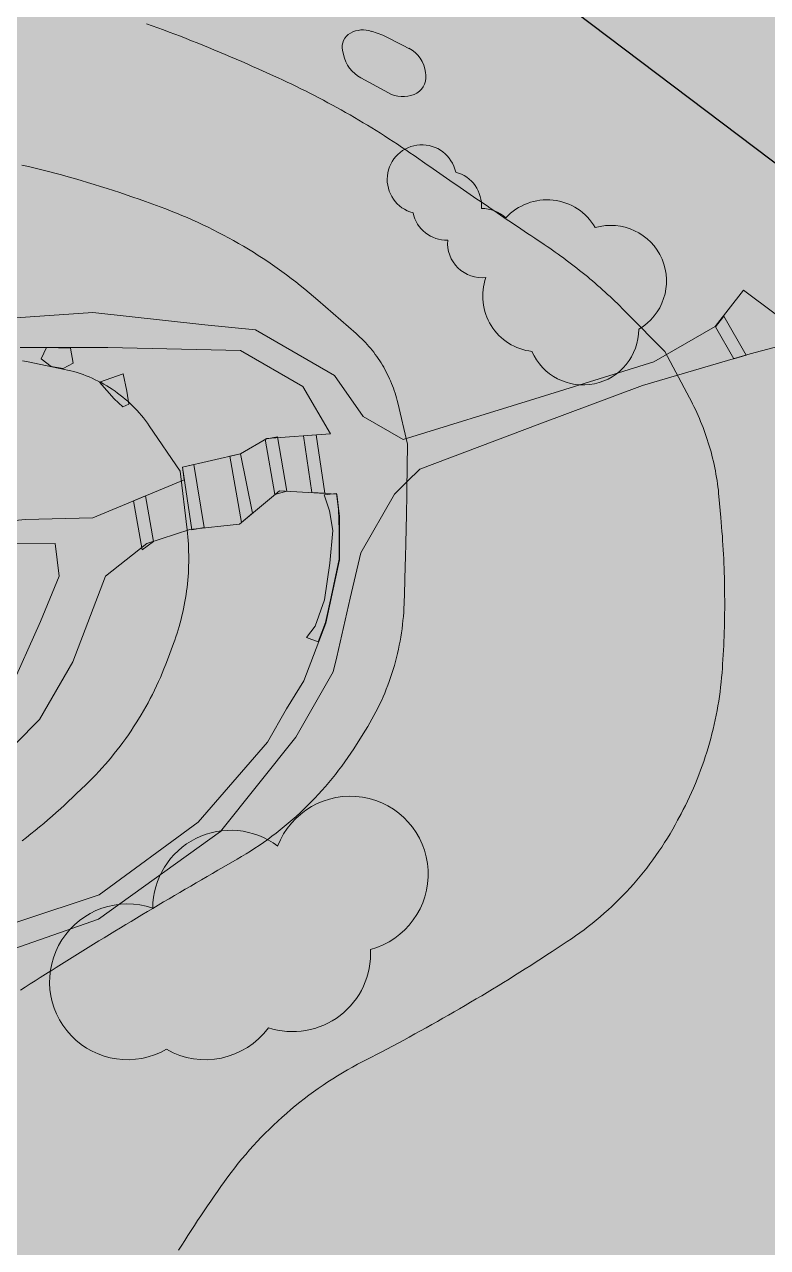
# Model space of a CAD drawing. Header units: metres. Extents: x 68582 to 69192, y 19191 to 19633.
# Drawn here: x 68784.39 to 68796.26, y 19459.85 to 19479.38 of the extents above; entities that cross this region are included whole.
import ezdxf

# ---------------------------------------------------------------- set-up
doc = ezdxf.new("R2010")
doc.units = ezdxf.units.M
doc.layers.get('0').update_dxf_attribs({"lineweight": 15})
doc.layers.add('None', color=7, linetype='Continuous', lineweight=5)

msp = doc.modelspace()

# ---------------------------------------------------------------- hatches: boundary and pattern name
at = {"true_color": 0xd1f0d1, "transparency": 33554687}
msp.add_hatch(color=254, dxfattribs=at).paths.add_polyline_path([(68588.122, 19191.443), (69192.296, 19191.443), (69192.296, 19628.232), (68588.122, 19628.232)], flags=0)
at = {"layer": 'None', "linetype": 'Continuous', "lineweight": 0, "true_color": 0xffffff, "transparency": 33554687}
for points in [[(68812.989, 19460.265), (68813.299, 19459.225), (68812.729, 19458.895), (68810.479, 19458.895), (68799.339, 19458.355), (68788.279, 19454.615), (68787.552, 19454.195), (68794.84, 19454.195), (68799.809, 19455.875), (68810.539, 19456.395), (68821.739, 19456.395), (68863.139, 19457.315), (68877.559, 19457.315), (68879.359, 19456.885), (68880.829, 19454.195), (68883.821, 19454.195), (68884.139, 19455.235), (68885.499, 19456.595), (68887.959, 19457.015), (68890.489, 19456.235), (68892.239, 19455.275), (68893.714, 19454.195), (68897.942, 19454.195), (68890.219, 19459.855), (68888.939, 19461.125), (68888.019, 19464.345), (68907.479, 19515.375), (68908.919, 19517.045), (68911.219, 19517.715), (68917.199, 19515.444), (68917.199, 19518.124), (68911.329, 19520.355), (68909.929, 19521.915), (68910.509, 19524.525), (68912.022, 19527.746), (68909.809, 19527.746), (68908.129, 19524.155), (68906.969, 19523.625), (68906.059, 19523.675), (68905.259, 19524.115), (68892.439, 19536.425), (68884.959, 19542.595), (68882.939, 19543.875), (68877.639, 19547.295), (68869.573, 19551.695), (68865.214, 19551.695), (68866.599, 19551.035), (68876.639, 19545.555), (68881.889, 19542.175), (68883.789, 19540.975), (68891.069, 19534.965), (68904.049, 19522.495), (68905.509, 19519.995), (68905.649, 19519.025), (68905.299, 19516.665), (68885.389, 19464.455), (68885.429, 19464.295), (68884.669, 19462.755), (68882.929, 19460.815), (68881.459, 19459.965), (68877.849, 19459.815), (68863.129, 19459.815), (68822.489, 19458.915), (68820.849, 19459.065), (68816.389, 19460.705), (68809.119, 19466.215), (68799.949, 19474.475), (68789.559, 19482.325), (68787.409, 19486.045), (68786.759, 19494.825), (68786.239, 19513.405), (68786.022, 19533.265), (68783.992, 19533.265), (68784.139, 19513.385), (68784.279, 19493.515), (68785.229, 19484.855), (68784.129, 19483.005), (68779.199, 19483.365), (68779.199, 19481.358), (68788.269, 19480.695), (68788.889, 19480.325), (68798.669, 19472.935), (68807.779, 19464.725), (68812.339, 19461.255)], [(68789.526, 19482.373), (68800, 19474.558), (68809.117, 19466.341), (68813.999, 19462.626), (68816.45, 19460.78), (68816.823, 19456.551), (68799.789, 19456.45), (68789.168, 19452.859), (68780.593, 19447.91), (68776.802, 19437.67), (68774.81, 19437.85), (68761.219, 19439.284), (68753.886, 19441.23), (68746.291, 19445.06), (68740.119, 19450.495), (68736.3, 19457.818), (68734.463, 19466.517), (68736.42, 19466.93), (68738.2, 19458.5), (68741.72, 19451.75), (68747.42, 19446.73), (68754.6, 19443.11), (68761.57, 19441.26), (68775.21, 19440), (68779, 19449.3), (68788.34, 19454.69), (68799.4, 19458.43), (68813.565, 19458.937), (68812.4, 19461.33), (68807.84, 19464.8), (68798.73, 19473.01), (68788.33, 19480.77)], [(68789.377, 19471.894), (68789.407, 19471.644), (68789.42, 19471.304), (68789.42, 19470.844), (68789.289, 19470.244), (68789.2, 19469.834), (68789.082, 19469.524), (68788.895, 19469.595), (68789.035, 19469.774), (68789.186, 19470.194), (68789.268, 19470.782), (68789.315, 19471.3), (68789.265, 19471.614), (68789.179, 19471.871)]]:
    msp.add_hatch(color=7, dxfattribs=at).paths.add_polyline_path(points, flags=0)
h = msp.add_hatch(color=7, dxfattribs=at)
h.paths.add_polyline_path([(68772.465, 19457.194), (68772.749, 19456.444), (68773.142, 19455.364), (68773.724, 19453.444), (68773.885, 19452.704), (68773.885, 19450.244), (68773.889, 19449.184), (68773.498, 19448.244), (68773.033, 19447.584), (68770.925, 19445.824), (68770.005, 19445.469), (68768.685, 19445.184), (68767.765, 19445.324), (68766.665, 19445.554), (68766.486, 19445.27), (68766.225, 19444.824), (68765.375, 19443.125), (68764.545, 19441.47), (68764.394, 19440.999), (68763.398, 19441.091), (68763.665, 19441.736), (68763.805, 19442.464), (68764.691, 19443.46), (68765.19, 19444.324), (68765.445, 19445.464), (68765.665, 19445.844), (68765.605, 19446.044), (68764.726, 19446.902), (68764.625, 19447.813), (68764.625, 19448.284), (68764.165, 19448.324), (68763.345, 19447.938), (68762.919, 19447.764), (68762.495, 19446.744), (68762.325, 19446.744), (68762.325, 19447.284), (68762.168, 19448.544), (68763.022, 19448.84), (68763.485, 19449.304), (68764.395, 19449.764), (68764.845, 19449.924), (68764.845, 19450.624), (68765.083, 19451.464), (68766.038, 19453.764), (68767.265, 19455.89), (68767.94, 19457.514), (68768.205, 19458.094), (68768.455, 19458.824), (68768.085, 19460.014), (68767.885, 19460.214), (68767.577, 19460.284), (68766.365, 19460.284), (68765.665, 19460.164), (68764.979, 19460.01), (68762.23, 19458.694), (68761.825, 19457.994), (68761.725, 19456.965), (68760.847, 19455.444), (68760.125, 19454.194), (68759.649, 19452.985), (68758.875, 19451.644), (68757.875, 19450.357), (68756.225, 19449.605), (68754.825, 19449.494), (68752.275, 19448.644), (68750.533, 19447.833), (68749.975, 19447.394), (68748.762, 19446.053), (68748.027, 19446.424), (68749.019, 19447.694), (68749.241, 19448.944), (68749.391, 19450.316), (68749.391, 19451.444), (68749.075, 19452.494), (68748.075, 19453.294), (68747.184, 19454.594), (68746.775, 19455.644), (68746.425, 19457.344), (68746.425, 19458.935), (68746.425, 19459.661), (68747.355, 19463.47), (68747.832, 19466.197), (68747.615, 19466.572), (68747.03, 19467.362), (68748.753, 19468.119), (68748.975, 19467.319), (68749.318, 19466.044), (68749.318, 19465.675), (68748.975, 19463.694), (68747.977, 19461.094), (68747.657, 19459.444), (68747.475, 19457.594), (68747.649, 19456.323), (68748.475, 19454.544), (68749.739, 19453.994), (68751.175, 19454.144), (68752.76, 19454.913), (68754.659, 19456.994), (68756.426, 19458.385), (68757.651, 19459.194), (68759.438, 19459.744), (68759.456, 19459.994), (68760.975, 19460.294), (68762.175, 19460.294), (68761.625, 19463.594), (68761.275, 19465.794), (68760.889, 19468.174), (68760.225, 19470.494), (68760.225, 19471.194), (68760.625, 19473.038), (68760.201, 19474.112), (68759.34, 19474.744), (68760.673, 19475.74), (68761.694, 19474.245), (68762.475, 19473.794), (68764.083, 19471.994), (68765.618, 19470.044), (68765.815, 19470.016), (68766.025, 19470.237), (68766.725, 19470.484), (68767.845, 19470.824), (68768.585, 19471.084), (68770.285, 19471.264), (68771.585, 19471.352), (68772.565, 19471.352), (68773.945, 19471.183), (68775.285, 19470.744), (68775.945, 19470.404), (68776.085, 19470.435), (68777.245, 19471.724), (68777.707, 19472.809), (68778.246, 19473.744), (68779.745, 19474.02), (68780.885, 19474.176), (68782.445, 19474.388), (68783.805, 19474.664), (68784.485, 19474.713), (68785.485, 19474.784), (68787.275, 19474.586), (68788.085, 19474.507), (68789.345, 19473.779), (68789.804, 19473.124), (68790.44, 19472.757), (68792.543, 19473.404), (68794.445, 19473.994), (68795.425, 19474.56), (68795.875, 19475.14), (68796.912, 19474.366), (68795.985, 19474.122), (68794.266, 19473.62), (68792.625, 19473.005), (68790.705, 19472.284), (68790.505, 19472.084), (68790.305, 19471.884), (68789.763, 19470.944), (68789.597, 19470.224), (68789.381, 19469.284), (68789.325, 19469.044), (68788.725, 19468.004), (68787.525, 19466.494), (68785.575, 19465.094), (68782.225, 19463.926), (68780.685, 19462.829), (68779.381, 19461.908), (68777.587, 19460.637), (68777.076, 19460.064), (68776.538, 19459.461), (68776.085, 19458.944), (68775.921, 19458.659), (68775.852, 19457.939), (68776.195, 19457.344), (68777.065, 19456.841), (68777.975, 19456.578), (68779.203, 19456.261), (68780.152, 19455.572), (68780.594, 19454.644), (68781.185, 19453.184), (68781.565, 19451.524), (68781.761, 19451.4), (68782.2, 19451.147), (68781.078, 19450.499), (68780.796, 19451.694), (68780.334, 19453.044), (68779.441, 19454.366), (68778.46, 19455.164), (68778.557, 19455.284), (68777.645, 19455.924), (68775.925, 19456.724), (68775.775, 19455.774), (68775.594, 19454.584), (68775.318, 19452.494), (68775.285, 19449.484), (68775.041, 19448.384), (68774.296, 19446.694), (68773.759, 19445.459), (68772.933, 19444.444), (68772.01, 19443.554), (68770.669, 19442.523), (68769.425, 19441.624), (68768.894, 19440.704), (68768.908, 19440.582), (68768.492, 19440.617), (68768.659, 19440.9), (68769.175, 19441.794), (68770.705, 19442.904), (68772.445, 19444.364), (68773.166, 19445.521), (68773.988, 19446.944), (68774.465, 19447.964), (68774.729, 19449.094), (68774.931, 19450.712), (68775.084, 19452.131), (68775.433, 19455.194), (68775.537, 19455.944), (68775.655, 19457.214), (68775.577, 19457.836), (68775.405, 19458.299), (68775.365, 19458.404), (68774.535, 19458.883), (68773.965, 19459.088), (68773.52, 19459.194), (68772.645, 19459.144), (68772.105, 19458.832), (68772.195, 19458.298)], flags=0)
h.paths.add_polyline_path([(68758.388, 19451.657), (68759.305, 19453.244), (68759.825, 19454.494), (68761.124, 19456.744), (68761.125, 19458.344), (68761.125, 19458.796), (68760.94, 19458.97), (68759.313, 19458.794), (68757.383, 19458.391), (68756.075, 19457.444), (68755.025, 19456.644), (68753.21, 19454.829), (68751.925, 19453.694), (68750.945, 19451.718), (68750.475, 19450.694), (68750.343, 19448.994), (68750.603, 19448.544), (68751.721, 19448.844), (68752.675, 19449.262), (68754.625, 19449.844), (68756.025, 19450.094), (68757.425, 19450.694)], flags=0)
h.paths.add_polyline_path([(68764.325, 19463.944), (68764.725, 19466.994), (68765.075, 19469.144), (68765.125, 19469.382), (68762.053, 19472.454), (68761.594, 19472.189), (68761.164, 19471.444), (68760.925, 19470.394), (68761.375, 19468.494), (68761.895, 19465.333), (68762.725, 19461.444), (68763.024, 19461.393), (68763.275, 19461.644)], flags=0)
h.paths.add_polyline_path([(68767.345, 19461.044), (68767.63, 19461.464), (68767.785, 19461.944), (68767.085, 19464.224), (68767.085, 19465.244), (68767.55, 19466.264), (68769.085, 19468.024), (68770.805, 19468.822), (68772.165, 19469.044), (68774.545, 19469.044), (68775.105, 19469.368), (68775.765, 19469.884), (68774.645, 19470.764), (68772.425, 19471.013), (68771.065, 19471.024), (68770.505, 19470.764), (68768.616, 19470.432), (68766.429, 19469.654), (68765.933, 19468.794), (68765.275, 19466.844), (68764.775, 19463.694), (68763.874, 19461.694), (68763.585, 19461.194), (68763.585, 19460.658), (68764.405, 19460.184), (68764.923, 19460.303), (68765.885, 19460.524), (68766.928, 19460.714)], flags=0)
h.paths.add_polyline_path([(68772.745, 19468.264), (68772.465, 19468.377), (68771.725, 19468.475), (68771.025, 19468.423), (68770.165, 19468.144), (68769.405, 19467.744), (68768.085, 19466.424), (68767.405, 19465.064), (68767.405, 19464.344), (68767.804, 19462.784), (68768.174, 19461.644), (68768.745, 19459.884), (68769.207, 19459.084), (68771.085, 19458.904), (68771.865, 19459.084), (68772.685, 19459.704), (68773.032, 19460.304), (68773.225, 19460.849), (68773.225, 19461.304), (68773.485, 19462.124), (68773.085, 19463.604), (68772.901, 19463.924), (68772.991, 19463.979), (68772.273, 19465.238), (68772.342, 19466.516), (68772.614, 19467.492), (68772.785, 19467.984)], flags=0)
h.paths.add_polyline_path([(68777.065, 19470.213), (68776.521, 19469.759), (68776.528, 19469.747), (68774.92, 19468.404), (68775.185, 19467.944), (68776.537, 19468.158), (68777.045, 19468.35), (68777.285, 19468.441), (68778.645, 19469.226), (68779.445, 19469.688), (68780.325, 19470.196), (68780.685, 19470.404), (68781.945, 19470.891), (68782.885, 19471.221), (68783.305, 19471.364), (68784.405, 19471.479), (68785.485, 19471.504), (68786.945, 19472.114), (68786.915, 19472.312), (68787.845, 19472.529), (68788.265, 19472.772), (68789.278, 19472.844), (68788.839, 19473.604), (68787.845, 19474.178), (68785.725, 19474.224), (68784.325, 19474.224), (68783.105, 19474.076), (68781.425, 19473.769), (68780.165, 19473.538), (68778.752, 19473.284), (68778.265, 19472.798), (68778.062, 19471.938), (68777.563, 19471.076)], flags=0)
h.paths.add_polyline_path([(68777.348, 19468.125), (68777.045, 19467.951), (68776.525, 19467.651), (68775.365, 19467.517), (68774.445, 19467.501), (68773.545, 19466.982), (68773.12, 19466.244), (68773.12, 19465.664), (68773.163, 19465.283), (68773.425, 19465.113), (68773.173, 19464.861), (68773.118, 19464.639), (68773.425, 19464.054), (68774.844, 19463.235), (68775.397, 19463.466), (68775.705, 19463.595), (68776.325, 19463.854), (68778.225, 19464.647), (68779.385, 19465.102), (68779.933, 19465.324), (68781.015, 19465.921), (68781.945, 19466.458), (68783.545, 19467.593), (68784.152, 19468.744), (68784.649, 19469.848), (68784.945, 19470.572), (68784.885, 19471.095), (68783.645, 19471.086), (68782.965, 19471.008), (68782.397, 19470.679), (68781.685, 19470.368), (68780.769, 19469.949), (68779.587, 19469.384), (68778.731, 19468.924)], flags=0)
h.paths.add_polyline_path([(68776.765, 19463.73), (68775.683, 19463.28), (68774.975, 19462.975), (68774.345, 19462.612), (68774.478, 19461.484), (68774.166, 19460.944), (68774.245, 19460.744), (68775.165, 19460.064), (68775.805, 19459.904), (68776.885, 19460.487), (68777.202, 19460.735), (68777.519, 19460.984), (68779.085, 19462.171), (68780.065, 19462.896), (68781.144, 19463.755), (68781.625, 19464.144), (68783.045, 19464.645), (68785.585, 19465.484), (68787.165, 19466.644), (68788.274, 19467.924), (68788.578, 19468.452), (68788.857, 19468.904), (68789.205, 19469.824), (68789.425, 19470.834), (68789.425, 19471.524), (68789.383, 19471.884), (68788.467, 19471.938), (68787.825, 19471.404), (68787.032, 19471.316), (68786.345, 19471.095), (68785.685, 19470.572), (68785.165, 19469.204), (68784.634, 19468.284), (68783.865, 19467.515), (68782.625, 19466.598), (68782.185, 19466.328), (68780.245, 19465.208), (68779.725, 19464.967), (68778.865, 19464.576)], flags=0)
h.paths.add_polyline_path([(68768.691, 19458.484), (68768.285, 19457.464), (68767.678, 19455.843), (68766.605, 19453.984), (68765.929, 19452.024), (68765.605, 19450.904), (68765.445, 19448.884), (68765.601, 19447.404), (68766.305, 19446.184), (68767.645, 19445.604), (68768.445, 19445.6), (68769.398, 19445.743), (68769.605, 19445.863), (68770.555, 19446.202), (68771.219, 19446.585), (68772.475, 19447.526), (68772.893, 19447.944), (68773.378, 19448.784), (68773.554, 19449.564), (68773.509, 19450.224), (68773.424, 19453.084), (68773.182, 19453.884), (68772.745, 19455.324), (68772.469, 19456.055), (68772.105, 19456.684), (68771.891, 19457.514), (68771.839, 19457.852), (68771.725, 19458.584), (68770.705, 19458.584), (68769.003, 19458.718)], flags=0)
at = {"layer": 'None', "linetype": 'Continuous', "lineweight": 0, "true_color": 0xffcc99, "transparency": 33554687}
for points in [[(68795.562, 19474.723), (68795.92, 19474.103), (68795.723, 19474.045), (68795.429, 19474.554)], [(68788.434, 19472.796), (68788.585, 19471.931), (68788.392, 19471.875), (68788.237, 19472.762)], [(68789.05, 19472.828), (68789.19, 19471.896), (68788.984, 19471.908), (68788.85, 19472.814)], [(68787.845, 19472.529), (68788.036, 19471.579), (68787.859, 19471.432), (68787.675, 19472.49)], [(68787.1, 19472.355), (68787.26, 19471.349), (68787.063, 19471.315), (68786.915, 19472.312)], [(68786.327, 19471.854), (68786.451, 19471.129), (68786.271, 19470.994), (68786.135, 19471.774)]]:
    msp.add_hatch(color=31, dxfattribs=at).paths.add_polyline_path(points, flags=0)
at = {"layer": 'None', "linetype": 'Continuous', "lineweight": 0, "true_color": 0xbbbbbb, "transparency": 33554687}
for points in [[(68785.129, 19474.214), (68784.747, 19474.227), (68784.661, 19474.043), (68784.817, 19473.921), (68785.011, 19473.889), (68785.169, 19473.977)], [(68785.97, 19473.804), (68785.593, 19473.669), (68785.825, 19473.404), (68785.962, 19473.279), (68786.061, 19473.319), (68786.025, 19473.529)]]:
    msp.add_hatch(color=9, dxfattribs=at).paths.add_polyline_path(points, flags=0)

# ---------------------------------------------------------------- linework, layer by layer
msp.add_open_spline([(68897.132, 19504.223), (68892.613, 19500.152), (68879.72, 19504.13), (68865.13, 19501.044), (68851.777, 19507.036), (68830.359, 19499.832), (68839.368, 19477.192), (68824.706, 19480.04), (68815.276, 19478.221), (68803.933, 19475.541), (68795.966, 19480.875), (68789.191, 19486.325), (68788.357, 19497.336), (68788.344, 19509.563), (68789.82, 19522.6), (68785.113, 19537.191), (68797.028, 19541.262), (68816.796, 19545.448), (68844.935, 19544.948), (68874.722, 19542.784), (68890.468, 19533.058), (68902.251, 19524.931), (68901.731, 19513.347), (68899.37, 19506.24), (68897.132, 19504.223)], degree=3, knots=[0, 0, 0, 0, 20.567122, 30.594973, 44.948804, 64.003788, 80.32022, 87.042059, 100.125754, 112.053255, 118.69734, 128.203455, 136.624401, 150.196008, 164.899233, 178.272165, 185.845534, 197.684963, 241.390754, 268.774278, 284.537843, 297.807553, 307.336074, 317.523248, 317.523248, 317.523248, 317.523248])
at = {"layer": 'None', "color": 7, "linetype": 'Continuous', "lineweight": 5, "transparency": 33554687}
for p, q in [((68790.114, 19479.212), (68789.937, 19479.274)), ((68790.441, 19479.046), (68790.114, 19479.212)), ((68789.473, 19478.972), (68789.488, 19478.903)), ((68790.53, 19479.002), (68790.441, 19479.046)), ((68789.766, 19478.53), (68790.205, 19478.291)), ((68790.804, 19478.576), (68790.799, 19478.615))]:
    msp.add_line(p, q, dxfattribs=at)
at = {"layer": 'None', "color": 7, "linetype": 'Continuous', "lineweight": 25, "true_color": 0xffffff, "transparency": 33554687}
msp.add_lwpolyline([(68884.669, 19462.755), (68882.929, 19460.815), (68881.459, 19459.965), (68877.849, 19459.815), (68863.129, 19459.815), (68822.489, 19458.915), (68820.849, 19459.065), (68816.389, 19460.705), (68809.119, 19466.215), (68799.949, 19474.475), (68789.559, 19482.325), (68787.409, 19486.045), (68786.759, 19494.825), (68786.239, 19513.405), (68786.022, 19533.265)], dxfattribs=at)
at = {"layer": 'None', "color": 7, "linetype": 'Continuous', "lineweight": 5, "transparency": 33554687}
for points in [[(68786.342, 19479.394), (68786.433, 19479.362), (68786.523, 19479.329), (68786.613, 19479.296), (68786.703, 19479.262), (68786.793, 19479.228), (68786.883, 19479.194), (68786.973, 19479.159), (68787.062, 19479.124), (68787.152, 19479.089), (68787.241, 19479.053), (68787.33, 19479.017), (68787.419, 19478.98), (68787.508, 19478.943), (68787.596, 19478.906), (68787.685, 19478.868), (68787.773, 19478.83), (68787.862, 19478.792), (68787.949, 19478.753), (68788.037, 19478.714), (68788.124, 19478.675), (68788.135, 19478.67), (68788.368, 19478.564), (68788.443, 19478.531), (68788.516, 19478.497), (68788.589, 19478.462), (68788.662, 19478.428), (68788.735, 19478.392), (68788.808, 19478.357), (68788.88, 19478.321), (68788.952, 19478.284), (68789.024, 19478.247), (68789.096, 19478.21), (68789.167, 19478.172), (68789.239, 19478.134), (68789.31, 19478.096), (68789.381, 19478.057), (68789.451, 19478.018), (68789.522, 19477.978), (68789.592, 19477.938), (68789.662, 19477.897), (68789.732, 19477.857), (68789.801, 19477.815), (68789.87, 19477.774), (68789.939, 19477.732), (68790.008, 19477.689), (68790.077, 19477.646), (68790.145, 19477.603), (68790.213, 19477.559), (68790.281, 19477.515), (68790.349, 19477.471), (68790.416, 19477.426), (68790.483, 19477.381), (68790.55, 19477.335), (68790.615, 19477.29), (68790.825, 19477.144), (68790.867, 19477.113), (68790.921, 19477.076), (68790.974, 19477.039), (68791.028, 19477.002), (68791.081, 19476.965), (68791.135, 19476.928), (68791.188, 19476.891), (68791.242, 19476.854), (68791.296, 19476.817), (68791.349, 19476.78), (68791.403, 19476.743), (68791.457, 19476.706), (68791.511, 19476.669), (68791.564, 19476.633), (68791.618, 19476.596), (68791.672, 19476.559), (68791.726, 19476.522), (68791.78, 19476.486), (68791.833, 19476.449), (68791.887, 19476.412), (68791.941, 19476.376), (68791.995, 19476.339), (68792.049, 19476.303), (68792.103, 19476.266), (68792.157, 19476.229), (68792.211, 19476.193), (68792.265, 19476.157), (68792.319, 19476.12), (68792.373, 19476.084), (68792.427, 19476.047), (68792.481, 19476.011), (68792.545, 19475.97), (68792.693, 19475.87), (68792.739, 19475.84), (68792.783, 19475.81), (68792.827, 19475.779), (68792.871, 19475.748), (68792.915, 19475.717), (68792.958, 19475.685), (68793.002, 19475.654), (68793.045, 19475.622), (68793.088, 19475.589), (68793.131, 19475.557), (68793.173, 19475.524), (68793.216, 19475.491), (68793.258, 19475.457), (68793.3, 19475.424), (68793.341, 19475.39), (68793.383, 19475.356), (68793.424, 19475.321), (68793.465, 19475.287), (68793.506, 19475.252), (68793.546, 19475.216), (68793.587, 19475.181), (68793.627, 19475.145), (68793.667, 19475.109), (68793.707, 19475.073), (68793.746, 19475.037), (68793.785, 19475), (68793.824, 19474.963), (68793.863, 19474.926), (68793.902, 19474.888), (68793.94, 19474.85), (68793.978, 19474.812), (68794.015, 19474.775), (68794.62, 19474.16), (68795.015, 19473.42), (68795.039, 19473.374), (68795.063, 19473.327), (68795.086, 19473.281), (68795.108, 19473.234), (68795.13, 19473.187), (68795.151, 19473.14), (68795.172, 19473.093), (68795.192, 19473.045), (68795.211, 19472.997), (68795.23, 19472.949), (68795.248, 19472.9), (68795.265, 19472.852), (68795.282, 19472.803), (68795.299, 19472.754), (68795.314, 19472.704), (68795.329, 19472.655), (68795.344, 19472.605), (68795.358, 19472.556), (68795.371, 19472.506), (68795.384, 19472.455), (68795.396, 19472.405), (68795.407, 19472.355), (68795.418, 19472.304), (68795.428, 19472.253), (68795.437, 19472.202), (68795.446, 19472.151), (68795.454, 19472.1), (68795.461, 19472.049), (68795.468, 19471.998), (68795.475, 19471.946), (68795.48, 19471.895), (68795.485, 19471.844), (68795.515, 19471.51), (68795.522, 19471.433), (68795.528, 19471.36), (68795.533, 19471.287), (68795.539, 19471.214), (68795.544, 19471.141), (68795.548, 19471.068), (68795.552, 19470.995), (68795.556, 19470.922), (68795.56, 19470.848), (68795.563, 19470.775), (68795.566, 19470.702), (68795.568, 19470.629), (68795.571, 19470.556), (68795.572, 19470.482), (68795.574, 19470.409), (68795.575, 19470.336), (68795.575, 19470.263), (68795.576, 19470.189), (68795.576, 19470.123), (68795.576, 19470.05), (68795.575, 19469.977), (68795.574, 19469.904), (68795.573, 19469.83), (68795.571, 19469.757), (68795.569, 19469.684), (68795.566, 19469.61), (68795.564, 19469.537), (68795.56, 19469.464), (68795.557, 19469.391), (68795.553, 19469.318), (68795.549, 19469.244), (68795.544, 19469.168), (68795.54, 19469.105), (68795.535, 19469.03), (68795.528, 19468.954), (68795.521, 19468.878), (68795.512, 19468.803), (68795.503, 19468.727), (68795.493, 19468.652), (68795.481, 19468.576), (68795.469, 19468.501), (68795.455, 19468.426), (68795.441, 19468.351), (68795.426, 19468.277), (68795.409, 19468.202), (68795.392, 19468.128), (68795.373, 19468.054), (68795.354, 19467.98), (68795.334, 19467.907), (68795.313, 19467.834), (68795.29, 19467.761), (68795.267, 19467.688), (68795.243, 19467.616), (68795.218, 19467.544), (68795.192, 19467.473), (68795.165, 19467.401), (68795.137, 19467.33), (68795.108, 19467.26), (68795.078, 19467.19), (68795.047, 19467.12), (68795.016, 19467.051), (68794.983, 19466.982), (68794.95, 19466.913), (68794.915, 19466.845), (68794.879, 19466.777), (68794.825, 19466.675), (68794.786, 19466.603), (68794.746, 19466.531), (68794.704, 19466.459), (68794.661, 19466.388), (68794.617, 19466.318), (68794.572, 19466.248), (68794.526, 19466.18), (68794.479, 19466.112), (68794.431, 19466.044), (68794.381, 19465.978), (68794.331, 19465.912), (68794.28, 19465.847), (68794.228, 19465.783), (68794.174, 19465.719), (68794.12, 19465.657), (68794.065, 19465.595), (68794.008, 19465.534), (68793.951, 19465.475), (68793.893, 19465.416), (68793.834, 19465.357), (68793.774, 19465.3), (68793.713, 19465.244), (68793.651, 19465.189), (68793.589, 19465.135), (68793.525, 19465.081), (68793.461, 19465.029), (68793.396, 19464.978), (68793.33, 19464.928), (68793.264, 19464.878), (68793.196, 19464.83), (68793.128, 19464.783), (68793.059, 19464.737), (68792.82, 19464.58), (68792.737, 19464.525), (68792.651, 19464.469), (68792.565, 19464.414), (68792.479, 19464.358), (68792.392, 19464.303), (68792.306, 19464.249), (68792.219, 19464.194), (68792.132, 19464.14), (68792.045, 19464.086), (68791.958, 19464.033), (68791.87, 19463.979), (68791.783, 19463.926), (68791.695, 19463.874), (68791.607, 19463.821), (68791.519, 19463.769), (68791.431, 19463.717), (68791.343, 19463.666), (68791.254, 19463.614), (68791.165, 19463.563), (68791.076, 19463.513), (68790.987, 19463.462), (68790.898, 19463.412), (68790.808, 19463.362), (68790.719, 19463.312), (68790.629, 19463.263), (68790.539, 19463.214), (68790.449, 19463.165), (68790.359, 19463.117), (68790.269, 19463.069), (68790.178, 19463.021), (68790.088, 19462.974), (68789.995, 19462.926), (68789.955, 19462.905), (68789.797, 19462.823), (68789.714, 19462.779), (68789.633, 19462.735), (68789.553, 19462.69), (68789.473, 19462.643), (68789.394, 19462.595), (68789.316, 19462.546), (68789.239, 19462.496), (68789.162, 19462.445), (68789.086, 19462.392), (68789.011, 19462.339), (68788.936, 19462.284), (68788.862, 19462.228), (68788.79, 19462.171), (68788.718, 19462.114), (68788.647, 19462.055), (68788.576, 19461.995), (68788.507, 19461.934), (68788.439, 19461.871), (68788.371, 19461.808), (68788.305, 19461.744), (68788.239, 19461.679), (68788.174, 19461.613), (68788.111, 19461.546), (68788.048, 19461.479), (68787.987, 19461.41), (68787.926, 19461.34), (68787.866, 19461.27), (68787.808, 19461.198), (68787.75, 19461.126), (68787.694, 19461.053), (68787.639, 19460.979), (68787.585, 19460.905), (68787.529, 19460.826), (68787.475, 19460.749), (68787.421, 19460.672), (68787.367, 19460.595), (68787.314, 19460.517), (68787.262, 19460.439), (68787.21, 19460.361), (68787.158, 19460.283), (68787.106, 19460.204), (68787.055, 19460.125), (68787.004, 19460.046), (68786.954, 19459.967), (68786.904, 19459.888), (68786.854, 19459.808)], [(68784.353, 19477.139), (68784.458, 19477.115), (68784.563, 19477.089), (68784.669, 19477.063), (68784.774, 19477.036), (68784.879, 19477.009), (68784.983, 19476.981), (68785.088, 19476.952), (68785.192, 19476.923), (68785.296, 19476.892), (68785.4, 19476.862), (68785.504, 19476.83), (68785.607, 19476.798), (68785.711, 19476.765), (68785.814, 19476.732), (68785.916, 19476.698), (68786.019, 19476.663), (68786.122, 19476.628), (68786.224, 19476.592), (68786.325, 19476.555), (68786.562, 19476.469), (68786.648, 19476.437), (68786.734, 19476.404), (68786.819, 19476.37), (68786.905, 19476.335), (68786.989, 19476.299), (68787.073, 19476.262), (68787.157, 19476.224), (68787.241, 19476.186), (68787.324, 19476.146), (68787.406, 19476.105), (68787.488, 19476.063), (68787.569, 19476.021), (68787.65, 19475.977), (68787.731, 19475.933), (68787.811, 19475.887), (68787.89, 19475.841), (68787.969, 19475.794), (68788.048, 19475.746), (68788.125, 19475.696), (68788.203, 19475.646), (68788.279, 19475.596), (68788.355, 19475.544), (68788.431, 19475.491), (68788.505, 19475.438), (68788.58, 19475.383), (68788.653, 19475.328), (68788.726, 19475.272), (68788.798, 19475.215), (68788.87, 19475.158), (68788.941, 19475.099), (68789.011, 19475.04), (68789.08, 19474.98), (68789.69, 19474.446), (68789.721, 19474.419), (68789.751, 19474.391), (68789.78, 19474.363), (68789.809, 19474.334), (68789.837, 19474.304), (68789.865, 19474.274), (68789.893, 19474.243), (68789.919, 19474.212), (68789.945, 19474.18), (68789.971, 19474.148), (68789.995, 19474.115), (68790.019, 19474.082), (68790.043, 19474.048), (68790.066, 19474.014), (68790.088, 19473.98), (68790.109, 19473.945), (68790.13, 19473.91), (68790.15, 19473.874), (68790.169, 19473.838), (68790.188, 19473.801), (68790.206, 19473.764), (68790.223, 19473.727), (68790.24, 19473.69), (68790.256, 19473.652), (68790.271, 19473.614), (68790.285, 19473.575), (68790.299, 19473.537), (68790.312, 19473.498), (68790.324, 19473.458), (68790.335, 19473.419), (68790.345, 19473.379), (68790.355, 19473.34), (68790.51, 19472.68), (68790.5, 19471.95), (68790.5, 19471.923), (68790.499, 19471.877), (68790.498, 19471.832), (68790.498, 19471.786), (68790.497, 19471.74), (68790.496, 19471.695), (68790.495, 19471.649), (68790.495, 19471.603), (68790.494, 19471.559), (68790.493, 19471.513), (68790.492, 19471.467), (68790.491, 19471.422), (68790.49, 19471.376), (68790.489, 19471.33), (68790.488, 19471.284), (68790.487, 19471.239), (68790.486, 19471.193), (68790.485, 19471.147), (68790.484, 19471.102), (68790.483, 19471.056), (68790.482, 19471.01), (68790.48, 19470.965), (68790.479, 19470.919), (68790.478, 19470.873), (68790.477, 19470.829), (68790.475, 19470.783), (68790.474, 19470.737), (68790.473, 19470.691), (68790.471, 19470.646), (68790.47, 19470.6), (68790.469, 19470.554), (68790.467, 19470.49), (68790.455, 19470.13), (68790.452, 19470.064), (68790.449, 19469.998), (68790.444, 19469.931), (68790.438, 19469.865), (68790.431, 19469.799), (68790.423, 19469.733), (68790.413, 19469.667), (68790.403, 19469.601), (68790.392, 19469.536), (68790.379, 19469.47), (68790.366, 19469.405), (68790.351, 19469.34), (68790.335, 19469.275), (68790.318, 19469.211), (68790.301, 19469.147), (68790.282, 19469.083), (68790.262, 19469.019), (68790.241, 19468.956), (68790.219, 19468.893), (68790.196, 19468.831), (68790.172, 19468.769), (68790.146, 19468.707), (68790.12, 19468.646), (68790.093, 19468.585), (68790.065, 19468.525), (68790.036, 19468.465), (68790.006, 19468.406), (68789.975, 19468.347), (68789.943, 19468.288), (68789.91, 19468.231), (68789.876, 19468.173), (68789.84, 19468.116), (68789.695, 19467.885), (68789.651, 19467.815), (68789.605, 19467.746), (68789.558, 19467.676), (68789.509, 19467.608), (68789.46, 19467.541), (68789.41, 19467.474), (68789.359, 19467.408), (68789.307, 19467.343), (68789.253, 19467.278), (68789.199, 19467.215), (68789.144, 19467.152), (68789.088, 19467.09), (68789.031, 19467.029), (68788.973, 19466.969), (68788.914, 19466.91), (68788.854, 19466.851), (68788.794, 19466.794), (68788.732, 19466.737), (68788.67, 19466.682), (68788.606, 19466.627), (68788.542, 19466.574), (68788.477, 19466.521), (68788.412, 19466.469), (68788.345, 19466.419), (68788.278, 19466.369), (68788.21, 19466.321), (68788.141, 19466.273), (68788.072, 19466.227), (68788.002, 19466.181), (68787.931, 19466.137), (68787.86, 19466.094), (68787.787, 19466.052), (68787.575, 19465.93), (68787.482, 19465.877), (68787.395, 19465.827), (68787.308, 19465.777), (68787.221, 19465.726), (68787.134, 19465.676), (68787.047, 19465.625), (68786.96, 19465.575), (68786.874, 19465.524), (68786.787, 19465.473), (68786.701, 19465.422), (68786.614, 19465.371), (68786.528, 19465.319), (68786.442, 19465.268), (68786.355, 19465.217), (68786.269, 19465.165), (68786.183, 19465.113), (68786.097, 19465.061), (68786.011, 19465.01), (68785.924, 19464.957), (68785.838, 19464.905), (68785.753, 19464.852), (68785.667, 19464.8), (68785.581, 19464.748), (68785.496, 19464.695), (68785.41, 19464.642), (68785.325, 19464.589), (68785.239, 19464.536), (68785.154, 19464.483), (68785.069, 19464.43), (68784.984, 19464.377), (68784.899, 19464.324), (68784.819, 19464.273), (68784.815, 19464.27), (68784.729, 19464.216), (68784.645, 19464.163), (68784.565, 19464.113), (68784.486, 19464.062), (68784.406, 19464.011), (68784.327, 19463.96)], [(68784.361, 19474.013), (68784.45, 19473.995), (68785.03, 19473.876), (68785.081, 19473.865), (68785.132, 19473.853), (68785.182, 19473.839), (68785.232, 19473.824), (68785.282, 19473.809), (68785.331, 19473.791), (68785.38, 19473.773), (68785.428, 19473.754), (68785.476, 19473.733), (68785.523, 19473.711), (68785.57, 19473.688), (68785.617, 19473.664), (68785.662, 19473.639), (68785.707, 19473.613), (68785.752, 19473.586), (68785.795, 19473.557), (68785.839, 19473.528), (68785.881, 19473.498), (68785.922, 19473.466), (68785.963, 19473.434), (68786.003, 19473.4), (68786.043, 19473.366), (68786.081, 19473.331), (68786.118, 19473.295), (68786.155, 19473.257), (68786.191, 19473.219), (68786.226, 19473.181), (68786.26, 19473.141), (68786.292, 19473.101), (68786.324, 19473.059), (68786.355, 19473.017), (68786.385, 19472.975), (68786.88, 19472.25), (68786.99, 19471.315), (68786.996, 19471.257), (68787.002, 19471.199), (68787.007, 19471.142), (68787.01, 19471.084), (68787.013, 19471.026), (68787.015, 19470.969), (68787.016, 19470.911), (68787.017, 19470.855), (68787.016, 19470.797), (68787.015, 19470.739), (68787.013, 19470.682), (68787.01, 19470.624), (68787.006, 19470.566), (68787.001, 19470.509), (68786.996, 19470.451), (68786.989, 19470.394), (68786.982, 19470.337), (68786.974, 19470.28), (68786.965, 19470.223), (68786.955, 19470.166), (68786.944, 19470.109), (68786.933, 19470.052), (68786.921, 19469.996), (68786.907, 19469.94), (68786.893, 19469.884), (68786.879, 19469.828), (68786.863, 19469.772), (68786.847, 19469.717), (68786.829, 19469.662), (68786.811, 19469.607), (68786.792, 19469.552), (68786.772, 19469.497), (68786.675, 19469.235), (68786.649, 19469.166), (68786.621, 19469.096), (68786.593, 19469.026), (68786.563, 19468.957), (68786.533, 19468.889), (68786.501, 19468.821), (68786.469, 19468.753), (68786.436, 19468.686), (68786.401, 19468.619), (68786.366, 19468.553), (68786.33, 19468.487), (68786.293, 19468.421), (68786.255, 19468.357), (68786.216, 19468.292), (68786.176, 19468.229), (68786.136, 19468.166), (68786.094, 19468.103), (68786.052, 19468.041), (68786.009, 19467.98), (68785.964, 19467.919), (68785.92, 19467.859), (68785.874, 19467.799), (68785.827, 19467.741), (68785.78, 19467.682), (68785.732, 19467.625), (68785.682, 19467.568), (68785.633, 19467.512), (68785.582, 19467.456), (68785.531, 19467.402), (68785.479, 19467.348), (68785.426, 19467.294), (68785.372, 19467.241), (68785.225, 19467.1), (68785.162, 19467.039), (68785.098, 19466.979), (68785.033, 19466.918), (68784.967, 19466.859), (68784.901, 19466.799), (68784.835, 19466.741), (68784.768, 19466.683), (68784.701, 19466.625), (68784.633, 19466.568), (68784.565, 19466.512), (68784.496, 19466.456), (68784.427, 19466.4), (68784.357, 19466.346)]]:
    msp.add_lwpolyline(points, dxfattribs=at)
at = {"layer": 'None', "color": 7, "linetype": 'Continuous', "lineweight": 5, "true_color": 0xffffff, "transparency": 33554687}
for points in [[(68783.805, 19474.664), (68784.485, 19474.713), (68785.485, 19474.784), (68787.275, 19474.586), (68788.085, 19474.507), (68789.345, 19473.779), (68789.804, 19473.124), (68790.44, 19472.757), (68792.543, 19473.404), (68794.445, 19473.994), (68795.425, 19474.56), (68795.875, 19475.14), (68796.912, 19474.366), (68795.985, 19474.122), (68794.266, 19473.62), (68792.625, 19473.005), (68790.705, 19472.284), (68790.505, 19472.084), (68790.305, 19471.884), (68789.763, 19470.944), (68789.597, 19470.224), (68789.381, 19469.284), (68789.325, 19469.044), (68788.725, 19468.004), (68787.525, 19466.494), (68785.575, 19465.094), (68782.225, 19463.926)], [(68783.305, 19471.364), (68784.405, 19471.479), (68785.485, 19471.504), (68786.945, 19472.114), (68786.915, 19472.312), (68787.845, 19472.529), (68788.265, 19472.772), (68789.278, 19472.844), (68788.839, 19473.604), (68787.845, 19474.178), (68785.725, 19474.224), (68784.325, 19474.224)], [(68783.045, 19464.645), (68785.585, 19465.484), (68787.165, 19466.644), (68788.274, 19467.924), (68788.578, 19468.452), (68788.857, 19468.904), (68789.205, 19469.824), (68789.425, 19470.834), (68789.425, 19471.524), (68789.383, 19471.884), (68788.467, 19471.938), (68787.825, 19471.404), (68787.032, 19471.316), (68786.345, 19471.095), (68785.685, 19470.572), (68785.165, 19469.204), (68784.634, 19468.284), (68783.865, 19467.515)], [(68784.152, 19468.744), (68784.649, 19469.848), (68784.945, 19470.572), (68784.885, 19471.095), (68783.645, 19471.086)]]:
    msp.add_lwpolyline(points, dxfattribs=at)
at = {"layer": 'None', "color": 7, "linetype": 'Continuous', "lineweight": 5, "transparency": 33554687}
for points in [[(68795.562, 19474.723), (68795.92, 19474.103), (68795.723, 19474.045), (68795.429, 19474.554)], [(68785.129, 19474.214), (68784.747, 19474.227), (68784.661, 19474.043), (68784.817, 19473.921), (68785.011, 19473.889), (68785.169, 19473.977)], [(68785.97, 19473.804), (68785.593, 19473.669), (68785.825, 19473.404), (68785.962, 19473.279), (68786.061, 19473.319), (68786.025, 19473.529)], [(68788.434, 19472.796), (68788.585, 19471.931), (68788.392, 19471.875), (68788.237, 19472.762)], [(68789.05, 19472.828), (68789.19, 19471.896), (68788.984, 19471.908), (68788.85, 19472.814)], [(68787.845, 19472.529), (68788.036, 19471.579), (68787.859, 19471.432), (68787.675, 19472.49)], [(68787.1, 19472.355), (68787.26, 19471.349), (68787.063, 19471.315), (68786.915, 19472.312)], [(68789.377, 19471.894), (68789.407, 19471.644), (68789.42, 19471.304), (68789.42, 19470.844), (68789.289, 19470.244), (68789.2, 19469.834), (68789.082, 19469.524), (68788.895, 19469.595), (68789.035, 19469.774), (68789.186, 19470.194), (68789.268, 19470.782), (68789.315, 19471.3), (68789.265, 19471.614), (68789.179, 19471.871)], [(68786.327, 19471.854), (68786.451, 19471.129), (68786.271, 19470.994), (68786.135, 19471.774)]]:
    msp.add_lwpolyline(points, close=True, dxfattribs=at)
for centre, radius, start, end in [((68789.8, 19478.883), 0.414, 70.6132, 119.113), ((68789.721, 19479.024), 0.254, 119.113, 191.8457), ((68790.031, 19479.017), 0.555, 191.8457, 241.4411), ((68790.306, 19478.559), 0.497, 6.5428, 63.1995), ((68790.508, 19478.542), 0.297, 291.5444, 6.5428), ((68790.438, 19478.719), 0.488, 241.4411, 291.5444)]:
    msp.add_arc(centre, radius, start, end, dxfattribs=at)
at = {"layer": 'None', "color": 7, "linetype": 'Continuous', "lineweight": 5, "transparency": 33554687, "extrusion": (0, 0, -1)}
for centre, radius, start, end in [((-68790.739, 19476.909), 0.553, 284.7332, 167.8352), ((-68791.139, 19476.491), 0.553, 104.7332, 184.8825), ((-68792.739, 19475.695), 0.889, 42.3501, 150.0178), ((-68791.139, 19476.491), 0.553, 268.6631, 347.8352), ((-68791.703, 19475.891), 0.553, 88.6631, 133.2985), ((-68793.758, 19475.286), 0.889, 73.6671, 240), ((-68791.703, 19475.891), 0.553, 263.8539, 4.8825), ((-68792.6, 19475.045), 0.889, 276.5271, 19.4263), ((-68793.314, 19474.516), 0.889, 180, 336.5271), ((-68789.597, 19465.815), 1.244, 21.1019, 255.059), ((-68787.685, 19465.271), 1.244, 0, 127.1785), ((-68786.038, 19464.095), 1.244, 240, 108.9075), ((-68788.676, 19464.544), 1.244, 176.8259, 288.2), ((-68787.282, 19464.095), 1.244, 216.0692, 300)]:
    msp.add_arc(centre, radius, start, end, dxfattribs=at)

doc.saveas('drawing.dxf')
